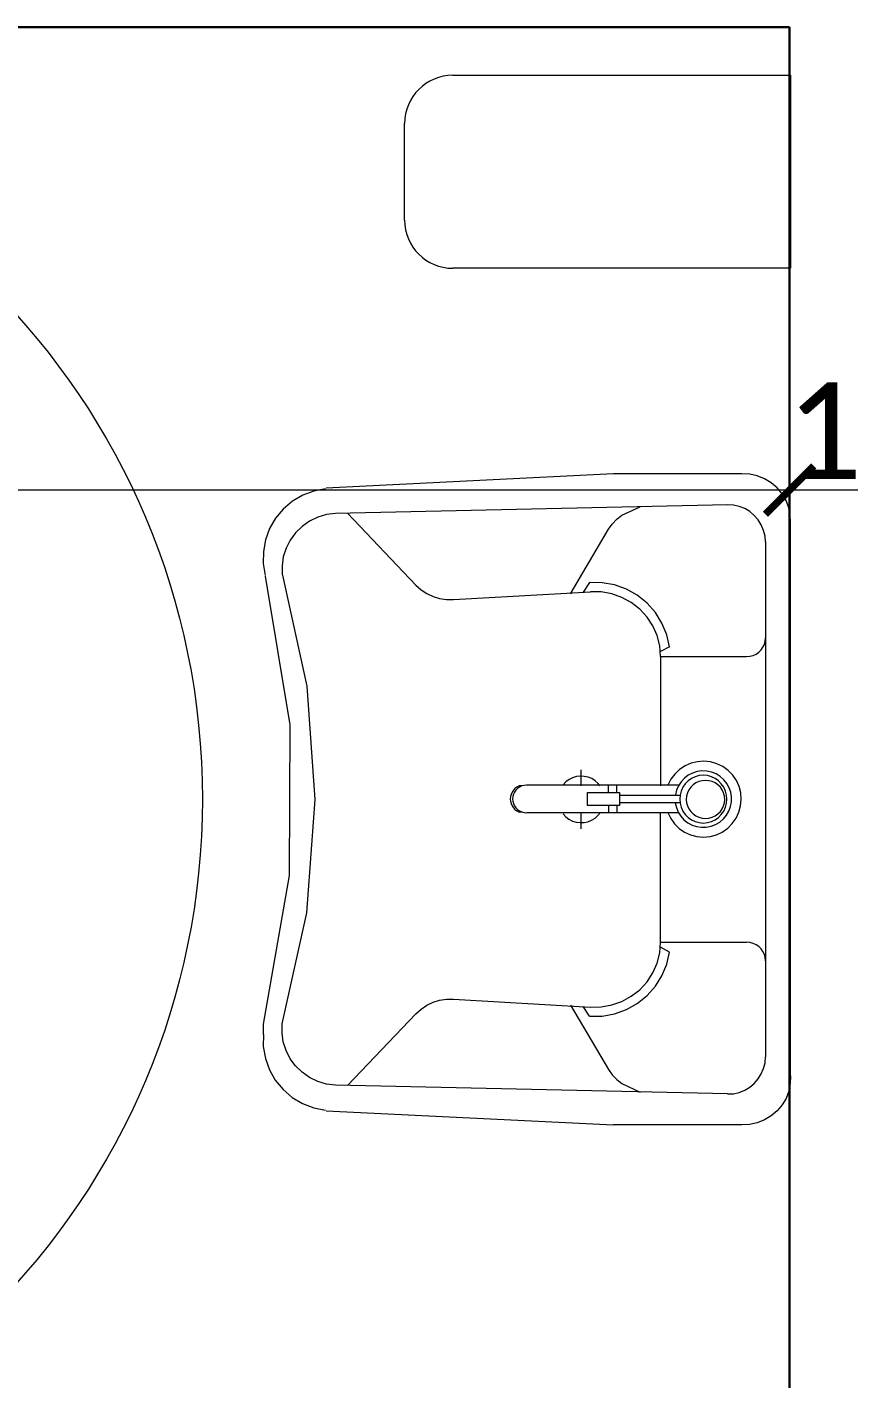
# Model space of a CAD drawing. Header units: centimetres. Extents: x -26724 to 60145, y -23645 to 6771.
# Drawn here: x -18664.2 to -18579, y 4400.4 to 4540.5 of the extents above; entities that cross this region are included whole.
import ezdxf

# ---------------------------------------------------------------- set-up
doc = ezdxf.new("R2010")
doc.units = ezdxf.units.CM
doc.linetypes.add('AUSGEZOGEN', pattern=[0])
doc.linetypes.add('PUNKT2_S9', pattern=[0.35, 0.15, -0.1, 0, -0.1])
for name, color, linetype, lineweight in [('4.KOTE', 88, 'Continuous', 15), ('Moebel', 252, 'PUNKT2_S9', 13), ('zid', 7, 'Continuous', 40)]:
    doc.layers.add(name, color=color, linetype=linetype, lineweight=lineweight)
doc.styles.get("Standard").update_dxf_attribs({"font": 'calibri.ttf'})
doc.dimstyles.new('ja 1 50', dxfattribs={"dimtxt": 10, "dimasz": 5, "dimexe": 5, "dimexo": 5, "dimgap": 1, "dimtad": 1, "dimdec": 0, "dimtxsty": 'Standard', "dimblk": 'ARCHTICK', "dimcen": 2.5, "dimclrd": 256, "dimclrt": 7, "dimadec": 0, "dimazin": 0, "dimtfac": 1, "dimtdec": 0, "dimtix": 1, "dimtmove": 1, "dimatfit": 3, "dimldrblk": 'ARCHTICK', "dimfxl": 10, "dimfxlon": 1, "dimlwd": 0, "dimlwe": 9, "dimarcsym": 0})

# ---------------------------------------------------------------- blocks, each defined once
blk = doc.blocks.new('_ArchTick')
at = {"color": 0, "linetype": 'ByBlock', "const_width": 0.15}
blk.add_lwpolyline([(-0.5, -0.5), (0.5, 0.5)], dxfattribs=at)
blk = doc.blocks.new('*D3066')
at = {"layer": '4.KOTE', "color": 0, "lineweight": 9, "transparency": 16777216}
for p, q in [((-19851.49, 4458.43), (-19866.49, 4458.43)), ((-19854.88, 4308.43), (-19866.49, 4308.43))]:
    blk.add_line(p, q, dxfattribs=at)
at = {"layer": '4.KOTE', "lineweight": 0, "transparency": 16777216}
blk.add_line((-19861.49, 4458.43), (-19861.49, 4308.43), dxfattribs=at)
at = {"layer": 'Defpoints', "color": 0, "lineweight": 50, "transparency": 16777216}
for p in [(0, 4458.43, 13.5), (-19861.49, 4308.43), (-19849.98, 4308.43, 13.5)]:
    blk.add_point(p, dxfattribs=at)
at = {"layer": '4.KOTE', "lineweight": 0, "transparency": 16777216, "xscale": 5, "yscale": 5, "zscale": 5}
for p, rotation in [((-19861.49, 4458.43), 90), ((-19861.49, 4308.43), 270)]:
    blk.add_blockref('_ArchTick', p, dxfattribs=dict(at, rotation=rotation))
at = {"layer": '4.KOTE', "color": 7, "transparency": 16777216, "insert": (-19867.61, 4383.43), "char_height": 10, "attachment_point": 5, "rotation": 90}
blk.add_mtext('150', dxfattribs=at)
blk = doc.blocks.new('*D3079')
at = {"layer": '4.KOTE', "color": 0, "lineweight": 9, "transparency": 16777216}
for p, q in [((-18585.17, 4502.02), (-18585.17, 4487.48)), ((-18570.07, 4484.74), (-18570.07, 4497.48))]:
    blk.add_line(p, q, dxfattribs=at)
at = {"layer": '4.KOTE', "lineweight": 0, "transparency": 16777216}
for p, q in [((-18585.17, 4492.48), (-18590.17, 4492.48)), ((-18570.07, 4492.48), (-18585.17, 4492.48)), ((-18570.07, 4492.48), (-18565.07, 4492.48))]:
    blk.add_line(p, q, dxfattribs=at)
at = {"layer": 'Defpoints', "color": 0, "lineweight": 50, "transparency": 16777216}
for p in [(-18585.17, 4540.46, 13.5), (-18585.17, 4492.48), (-18570.07, 4475.73, 13.5)]:
    blk.add_point(p, dxfattribs=at)
at = {"layer": '4.KOTE', "lineweight": 0, "transparency": 16777216, "xscale": 5, "yscale": 5, "zscale": 5}
blk.add_blockref('_ArchTick', (-18585.17, 4492.48), dxfattribs=at)
at = {"layer": '4.KOTE', "lineweight": 0, "transparency": 16777216, "xscale": 5, "yscale": 5, "zscale": 5, "rotation": 180}
blk.add_blockref('_ArchTick', (-18570.07, 4492.48), dxfattribs=at)
at = {"layer": '4.KOTE', "color": 7, "transparency": 16777216, "insert": (-18577.62, 4498.56), "char_height": 10, "attachment_point": 5}
blk.add_mtext('15', dxfattribs=at)
blk = doc.blocks.new('*D3080')
at = {"layer": '4.KOTE', "color": 0, "lineweight": 9, "transparency": 16777216}
for p, q in [((-18805.07, 4502.02), (-18805.07, 4487.48)), ((-18585.17, 4502.02), (-18585.17, 4487.48))]:
    blk.add_line(p, q, dxfattribs=at)
at = {"layer": '4.KOTE', "lineweight": 0, "transparency": 16777216}
blk.add_line((-18585.17, 4492.48), (-18805.07, 4492.48), dxfattribs=at)
at = {"layer": 'Defpoints', "color": 0, "lineweight": 50, "transparency": 16777216}
for p in [(-18805.07, 4540.46, 13.5), (-18585.17, 4540.46, 13.5), (-18805.07, 4492.48)]:
    blk.add_point(p, dxfattribs=at)
at = {"layer": '4.KOTE', "lineweight": 0, "transparency": 16777216, "xscale": 5, "yscale": 5, "zscale": 5, "rotation": 180}
blk.add_blockref('_ArchTick', (-18805.07, 4492.48), dxfattribs=at)
at = {"layer": '4.KOTE', "lineweight": 0, "transparency": 16777216, "xscale": 5, "yscale": 5, "zscale": 5}
blk.add_blockref('_ArchTick', (-18585.17, 4492.48), dxfattribs=at)
at = {"layer": '4.KOTE', "color": 7, "transparency": 16777216, "insert": (-18695.12, 4498.6), "char_height": 10, "attachment_point": 5}
blk.add_mtext('220', dxfattribs=at)

msp = doc.modelspace()

# ---------------------------------------------------------------- linework, layer by layer
at = {"layer": 'Moebel', "color": 252, "linetype": 'AUSGEZOGEN', "lineweight": 18, "transparency": 33554687}
for p, q in [((-18620.07, 4535.46, 13.5), (-18585.07, 4535.46, 13.5)), ((-18585.07, 4535.46, 13.5), (-18585.07, 4515.46, 13.5)), ((-18625.07, 4520.46, 13.5), (-18625.07, 4530.46, 13.5)), ((-18585.07, 4515.46, 13.5), (-18620.07, 4515.46, 13.5)), ((-18603.42, 4494.15, 13.5), (-18633.21, 4492.69, 13.5)), ((-18590.11, 4494.15, 13.5), (-18603.42, 4494.15, 13.5)), ((-18589.3, 4494.11, 13.5), (-18590.11, 4494.15, 13.5)), ((-18588.51, 4493.94, 13.5), (-18589.3, 4494.11, 13.5)), ((-18587.76, 4493.64, 13.5), (-18588.51, 4493.94, 13.5)), ((-18587.07, 4493.23, 13.5), (-18587.76, 4493.64, 13.5)), ((-18586.46, 4492.71, 13.5), (-18587.07, 4493.23, 13.5)), ((-18635.63, 4491.94, 13.5), (-18636.7, 4491.32, 13.5)), ((-18634.47, 4492.38, 13.5), (-18635.63, 4491.94, 13.5)), ((-18633.25, 4492.62, 13.5), (-18634.47, 4492.38, 13.5)), ((-18585.94, 4492.09, 13.5), (-18586.46, 4492.71, 13.5)), ((-18585.53, 4491.4, 13.5), (-18585.94, 4492.09, 13.5)), ((-18637.65, 4490.51, 13.5), (-18638.44, 4489.56, 13.5)), ((-18636.7, 4491.32, 13.5), (-18637.65, 4490.51, 13.5)), ((-18591.61, 4490.95, 13.5), (-18632.22, 4490.05, 13.5)), ((-18602.54, 4489.86, 13.5), (-18600.66, 4490.75, 13.5)), ((-18590.99, 4490.92, 13.5), (-18591.61, 4490.95, 13.5)), ((-18590.4, 4490.78, 13.5), (-18590.99, 4490.92, 13.5)), ((-18589.82, 4490.56, 13.5), (-18590.4, 4490.78, 13.5)), ((-18589.3, 4490.25, 13.5), (-18589.82, 4490.56, 13.5)), ((-18585.25, 4490.65, 13.5), (-18585.53, 4491.4, 13.5)), ((-18585.09, 4489.87, 13.5), (-18585.25, 4490.65, 13.5)), ((-18638.44, 4489.56, 13.5), (-18639.06, 4488.49, 13.5)), ((-18634.92, 4489.24, 13.5), (-18635.7, 4488.7, 13.5)), ((-18634.07, 4489.66, 13.5), (-18634.92, 4489.24, 13.5)), ((-18633.16, 4489.93, 13.5), (-18634.07, 4489.66, 13.5)), ((-18632.22, 4490.05, 13.5), (-18633.16, 4489.93, 13.5)), ((-18631, 4490.08, 13.5), (-18623.89, 4482.63, 13.5)), ((-18603.55, 4488.96, 13.5), (-18603.08, 4489.45, 13.5)), ((-18603.08, 4489.45, 13.5), (-18602.54, 4489.86, 13.5)), ((-18588.83, 4489.85, 13.5), (-18589.3, 4490.25, 13.5)), ((-18588.42, 4489.39, 13.5), (-18588.83, 4489.85, 13.5)), ((-18588.1, 4488.87, 13.5), (-18588.42, 4489.39, 13.5)), ((-18585.07, 4489.07, 13.5), (-18585.09, 4489.87, 13.5)), ((-18585.07, 4431.77, 13.5), (-18585.07, 4489.07, 13.5)), ((-18639.06, 4488.49, 13.5), (-18639.49, 4487.32, 13.5)), ((-18636.37, 4488.04, 13.5), (-18636.93, 4487.28, 13.5)), ((-18635.7, 4488.7, 13.5), (-18636.37, 4488.04, 13.5)), ((-18607.88, 4481.74, 13.5), (-18603.93, 4488.41, 13.5)), ((-18603.93, 4488.41, 13.5), (-18603.55, 4488.96, 13.5)), ((-18587.86, 4488.3, 13.5), (-18588.1, 4488.87, 13.5)), ((-18587.71, 4487.71, 13.5), (-18587.86, 4488.3, 13.5)), ((-18587.67, 4487.1, 13.5), (-18587.71, 4487.71, 13.5)), ((-18639.49, 4487.32, 13.5), (-18639.71, 4486.1, 13.5)), ((-18637.35, 4486.45, 13.5), (-18637.64, 4485.55, 13.5)), ((-18636.93, 4487.28, 13.5), (-18637.35, 4486.45, 13.5)), ((-18587.67, 4487.1, 13.5), (-18587.67, 4433.74, 13.5)), ((-18639.71, 4486.1, 13.5), (-18639.72, 4484.86, 13.5)), ((-18639.72, 4484.86, 13.5), (-18639.52, 4483.64, 13.5)), ((-18637.64, 4485.55, 13.5), (-18637.77, 4484.63, 13.5)), ((-18636.94, 4468.15, 13.5), (-18639.5, 4483.56, 13.5)), ((-18637.77, 4484.63, 13.5), (-18637.75, 4483.69, 13.5)), ((-18637.68, 4483.66, 13.5), (-18637.68, 4483.66, 13.5)), ((-18635.17, 4472.15, 13.5), (-18637.68, 4483.66, 13.5)), ((-18623.89, 4482.63, 13.5), (-18623.36, 4482.15, 13.5)), ((-18623.36, 4482.15, 13.5), (-18622.77, 4481.75, 13.5)), ((-18605.9, 4482.9, 13.5), (-18606.55, 4481.89, 13.5)), ((-18604.6, 4482.88, 13.5), (-18605.9, 4482.89, 13.5)), ((-18603.31, 4482.64, 13.5), (-18604.6, 4482.88, 13.5)), ((-18602.08, 4482.2, 13.5), (-18603.31, 4482.64, 13.5)), ((-18600.95, 4481.57, 13.5), (-18602.08, 4482.2, 13.5)), ((-18622.77, 4481.75, 13.5), (-18622.12, 4481.45, 13.5)), ((-18622.12, 4481.45, 13.5), (-18621.44, 4481.24, 13.5)), ((-18621.44, 4481.24, 13.5), (-18620.73, 4481.13, 13.5)), ((-18620.73, 4481.13, 13.5), (-18620.01, 4481.12, 13.5)), ((-18620.01, 4481.12, 13.5), (-18605.81, 4481.94, 13.5)), ((-18604.69, 4481.92, 13.5), (-18605.81, 4481.94, 13.5)), ((-18603.6, 4481.72, 13.5), (-18604.69, 4481.92, 13.5)), ((-18602.54, 4481.35, 13.5), (-18603.6, 4481.72, 13.5)), ((-18601.57, 4480.82, 13.5), (-18602.54, 4481.35, 13.5)), ((-18600.69, 4480.14, 13.5), (-18601.57, 4480.82, 13.5)), ((-18599.93, 4480.75, 13.5), (-18600.95, 4481.57, 13.5)), ((-18599.07, 4479.78, 13.5), (-18599.93, 4480.75, 13.5)), ((-18599.94, 4479.32, 13.5), (-18600.69, 4480.14, 13.5)), ((-18599.34, 4478.4, 13.5), (-18599.94, 4479.32, 13.5)), ((-18598.39, 4478.69, 13.5), (-18599.07, 4479.78, 13.5)), ((-18598.89, 4477.39, 13.5), (-18599.34, 4478.4, 13.5)), ((-18597.9, 4477.49, 13.5), (-18598.39, 4478.69, 13.5)), ((-18598.62, 4476.32, 13.5), (-18598.89, 4477.39, 13.5)), ((-18597.62, 4476.24, 13.5), (-18597.9, 4477.49, 13.5)), ((-18587.93, 4476.19, 13.5), (-18587.78, 4476.49, 13.5)), ((-18587.78, 4476.49, 13.5), (-18587.7, 4476.81, 13.5)), ((-18587.7, 4476.81, 13.5), (-18587.67, 4477.15, 13.5)), ((-18598.53, 4475.23, 13.5), (-18598.62, 4476.32, 13.5)), ((-18597.62, 4476.23, 13.5), (-18598.55, 4475.75, 13.5)), ((-18598.53, 4475.23, 13.5), (-18589.62, 4475.23, 13.5)), ((-18598.53, 4475.23, 13.5), (-18598.53, 4461.83, 13.5)), ((-18589.62, 4475.23, 13.5), (-18589.28, 4475.26, 13.5)), ((-18589.28, 4475.26, 13.5), (-18588.95, 4475.34, 13.5)), ((-18588.95, 4475.34, 13.5), (-18588.64, 4475.48, 13.5)), ((-18588.64, 4475.48, 13.5), (-18588.36, 4475.68, 13.5)), ((-18588.36, 4475.68, 13.5), (-18588.12, 4475.91, 13.5)), ((-18588.12, 4475.91, 13.5), (-18587.93, 4476.19, 13.5)), ((-18634.33, 4460.4, 13.5), (-18635.17, 4472.15, 13.5)), ((-18637.01, 4452.53, 13.5), (-18636.94, 4468.15, 13.5)), ((-18596, 4463.9, 13.5), (-18596.57, 4463.52, 13.5)), ((-18595.38, 4464.17, 13.5), (-18596, 4463.9, 13.5)), ((-18594.72, 4464.33, 13.5), (-18595.38, 4464.17, 13.5)), ((-18594.04, 4464.38, 13.5), (-18594.72, 4464.33, 13.5)), ((-18593.36, 4464.31, 13.5), (-18594.04, 4464.38, 13.5)), ((-18592.7, 4464.12, 13.5), (-18593.36, 4464.31, 13.5)), ((-18592.09, 4463.83, 13.5), (-18592.7, 4464.12, 13.5)), ((-18591.54, 4463.43, 13.5), (-18592.09, 4463.83, 13.5)), ((-18608.02, 4462.48, 13.5), (-18608.35, 4462.24, 13.5)), ((-18607.65, 4462.66, 13.5), (-18608.02, 4462.48, 13.5)), ((-18607.26, 4462.78, 13.5), (-18607.65, 4462.66, 13.5)), ((-18606.86, 4462.83, 13.5), (-18607.26, 4462.78, 13.5)), ((-18606.45, 4462.81, 13.5), (-18606.86, 4462.83, 13.5)), ((-18606.76, 4461.83, 13.5), (-18606.76, 4463.48, 13.5)), ((-18606.05, 4462.72, 13.5), (-18606.45, 4462.81, 13.5)), ((-18605.67, 4462.57, 13.5), (-18606.05, 4462.72, 13.5)), ((-18605.32, 4462.35, 13.5), (-18605.67, 4462.57, 13.5)), ((-18597.46, 4462.5, 13.5), (-18597.77, 4461.89, 13.5)), ((-18597.06, 4463.05, 13.5), (-18597.46, 4462.5, 13.5)), ((-18596.57, 4463.52, 13.5), (-18597.06, 4463.05, 13.5)), ((-18596.06, 4462.62, 13.5), (-18596.41, 4462.25, 13.5)), ((-18595.66, 4462.92, 13.5), (-18596.06, 4462.62, 13.5)), ((-18595.33, 4462.59, 13.5), (-18595.68, 4462.34, 13.5)), ((-18595.22, 4463.15, 13.5), (-18595.66, 4462.92, 13.5)), ((-18594.94, 4462.77, 13.5), (-18595.33, 4462.59, 13.5)), ((-18594.74, 4463.3, 13.5), (-18595.22, 4463.15, 13.5)), ((-18594.53, 4462.88, 13.5), (-18594.94, 4462.77, 13.5)), ((-18594.25, 4463.37, 13.5), (-18594.74, 4463.3, 13.5)), ((-18594.11, 4462.92, 13.5), (-18594.53, 4462.88, 13.5)), ((-18593.75, 4463.35, 13.5), (-18594.25, 4463.37, 13.5)), ((-18593.87, 4462.39, 13.5), (-18594.22, 4462.36, 13.5)), ((-18593.68, 4462.88, 13.5), (-18594.11, 4462.92, 13.5)), ((-18593.53, 4462.36, 13.5), (-18593.87, 4462.39, 13.5)), ((-18593.26, 4463.24, 13.5), (-18593.75, 4463.35, 13.5)), ((-18593.27, 4462.77, 13.5), (-18593.68, 4462.88, 13.5)), ((-18592.89, 4462.59, 13.5), (-18593.27, 4462.77, 13.5)), ((-18592.79, 4463.06, 13.5), (-18593.26, 4463.24, 13.5)), ((-18592.54, 4462.34, 13.5), (-18592.89, 4462.59, 13.5)), ((-18592.37, 4462.79, 13.5), (-18592.79, 4463.06, 13.5)), ((-18591.99, 4462.46, 13.5), (-18592.37, 4462.79, 13.5)), ((-18591.68, 4462.07, 13.5), (-18591.99, 4462.46, 13.5)), ((-18591.06, 4462.94, 13.5), (-18591.54, 4463.43, 13.5)), ((-18590.68, 4462.38, 13.5), (-18591.06, 4462.94, 13.5)), ((-18613.93, 4461.17, 13.5), (-18614.03, 4460.94, 13.5)), ((-18613.79, 4461.37, 13.5), (-18613.93, 4461.17, 13.5)), ((-18613.63, 4461.55, 13.5), (-18613.79, 4461.37, 13.5)), ((-18613.68, 4461.18, 13.5), (-18613.78, 4460.95, 13.5)), ((-18613.53, 4461.38, 13.5), (-18613.68, 4461.18, 13.5)), ((-18613.43, 4461.7, 13.5), (-18613.63, 4461.55, 13.5)), ((-18613.36, 4461.56, 13.5), (-18613.53, 4461.38, 13.5)), ((-18613.21, 4461.81, 13.5), (-18613.43, 4461.7, 13.5)), ((-18613.15, 4461.7, 13.5), (-18613.36, 4461.56, 13.5)), ((-18612.91, 4461.81, 13.5), (-18613.21, 4461.81, 13.5)), ((-18612.93, 4461.81, 13.5), (-18613.15, 4461.7, 13.5)), ((-18612.69, 4461.87, 13.5), (-18612.93, 4461.81, 13.5)), ((-18612.44, 4461.89, 13.5), (-18612.69, 4461.87, 13.5)), ((-18596.65, 4461.89, 13.5), (-18612.44, 4461.89, 13.5)), ((-18608.35, 4462.24, 13.5), (-18608.63, 4461.94, 13.5)), ((-18606.11, 4461.15, 13.5), (-18602.81, 4461.15, 13.5)), ((-18606.11, 4459.78, 13.5), (-18606.11, 4461.15, 13.5)), ((-18605.02, 4462.08, 13.5), (-18605.32, 4462.35, 13.5)), ((-18604.84, 4461.83, 13.5), (-18605.02, 4462.08, 13.5)), ((-18603.93, 4461.15, 13.5), (-18603.93, 4461.89, 13.5)), ((-18603.08, 4461.15, 13.5), (-18603.08, 4461.89, 13.5)), ((-18602.81, 4461.15, 13.5), (-18602.81, 4459.78, 13.5)), ((-18597.77, 4461.89, 13.5), (-18597.77, 4461.89, 13.5)), ((-18596.88, 4461.38, 13.5), (-18597, 4460.89, 13.5)), ((-18596.68, 4461.84, 13.5), (-18596.88, 4461.38, 13.5)), ((-18596.41, 4462.25, 13.5), (-18596.68, 4461.84, 13.5)), ((-18596.4, 4461.29, 13.5), (-18596.51, 4460.87, 13.5)), ((-18596.22, 4461.68, 13.5), (-18596.4, 4461.29, 13.5)), ((-18595.98, 4462.04, 13.5), (-18596.22, 4461.68, 13.5)), ((-18595.68, 4462.34, 13.5), (-18595.98, 4462.04, 13.5)), ((-18595.75, 4461.09, 13.5), (-18595.84, 4460.76, 13.5)), ((-18595.6, 4461.4, 13.5), (-18595.75, 4461.09, 13.5)), ((-18595.4, 4461.68, 13.5), (-18595.6, 4461.4, 13.5)), ((-18595.4, 4461.68, 13.5), (-18595.6, 4461.4, 13.5)), ((-18595.16, 4461.93, 13.5), (-18595.4, 4461.68, 13.5)), ((-18594.87, 4462.12, 13.5), (-18595.16, 4461.93, 13.5)), ((-18594.56, 4462.27, 13.5), (-18594.87, 4462.12, 13.5)), ((-18594.22, 4462.36, 13.5), (-18594.56, 4462.27, 13.5)), ((-18593.19, 4462.27, 13.5), (-18593.53, 4462.36, 13.5)), ((-18592.88, 4462.12, 13.5), (-18593.19, 4462.27, 13.5)), ((-18592.59, 4461.93, 13.5), (-18592.88, 4462.12, 13.5)), ((-18592.34, 4461.68, 13.5), (-18592.59, 4461.93, 13.5)), ((-18592.34, 4461.68, 13.5), (-18592.59, 4461.93, 13.5)), ((-18592.24, 4462.04, 13.5), (-18592.54, 4462.34, 13.5)), ((-18592.14, 4461.4, 13.5), (-18592.34, 4461.68, 13.5)), ((-18591.99, 4461.68, 13.5), (-18592.24, 4462.04, 13.5)), ((-18592, 4461.09, 13.5), (-18592.14, 4461.4, 13.5)), ((-18591.91, 4460.76, 13.5), (-18592, 4461.09, 13.5)), ((-18591.81, 4461.29, 13.5), (-18591.99, 4461.68, 13.5)), ((-18591.7, 4460.87, 13.5), (-18591.81, 4461.29, 13.5)), ((-18591.44, 4461.63, 13.5), (-18591.68, 4462.07, 13.5)), ((-18591.27, 4461.16, 13.5), (-18591.44, 4461.63, 13.5)), ((-18591.19, 4460.67, 13.5), (-18591.27, 4461.16, 13.5)), ((-18590.4, 4461.76, 13.5), (-18590.68, 4462.38, 13.5)), ((-18590.23, 4461.1, 13.5), (-18590.4, 4461.76, 13.5)), ((-18590.17, 4460.42, 13.5), (-18590.23, 4461.1, 13.5)), ((-18635.2, 4448.65, 13.5), (-18634.33, 4460.4, 13.5)), ((-18614.09, 4460.71, 13.5), (-18614.11, 4460.46, 13.5)), ((-18614.11, 4460.46, 13.5), (-18614.09, 4460.22, 13.5)), ((-18614.03, 4460.94, 13.5), (-18614.09, 4460.71, 13.5)), ((-18614.09, 4460.22, 13.5), (-18614.03, 4459.98, 13.5)), ((-18614.03, 4459.98, 13.5), (-18613.93, 4459.76, 13.5)), ((-18613.93, 4459.76, 13.5), (-18613.79, 4459.56, 13.5)), ((-18613.85, 4460.71, 13.5), (-18613.87, 4460.46, 13.5)), ((-18613.87, 4460.46, 13.5), (-18613.85, 4460.22, 13.5)), ((-18613.78, 4460.95, 13.5), (-18613.85, 4460.71, 13.5)), ((-18613.85, 4460.22, 13.5), (-18613.78, 4459.98, 13.5)), ((-18613.78, 4459.98, 13.5), (-18613.68, 4459.75, 13.5)), ((-18613.68, 4459.75, 13.5), (-18613.53, 4459.55, 13.5)), ((-18602.81, 4459.78, 13.5), (-18606.11, 4459.78, 13.5)), ((-18603.93, 4459.78, 13.5), (-18603.93, 4459, 13.5)), ((-18603.08, 4459.78, 13.5), (-18603.08, 4459, 13.5)), ((-18596.55, 4460.83, 13.5), (-18602.81, 4460.83, 13.5)), ((-18596.55, 4460.06, 13.5), (-18602.81, 4460.06, 13.5)), ((-18597.01, 4460.06, 13.5), (-18596.9, 4459.57, 13.5)), ((-18597, 4460.89, 13.5), (-18597, 4460.89, 13.5)), ((-18596.51, 4460.87, 13.5), (-18596.55, 4460.45, 13.5)), ((-18596.55, 4460.45, 13.5), (-18596.51, 4460.02, 13.5)), ((-18596.51, 4460.02, 13.5), (-18596.4, 4459.6, 13.5)), ((-18596.4, 4459.6, 13.5), (-18596.22, 4459.21, 13.5)), ((-18595.84, 4460.76, 13.5), (-18595.87, 4460.42, 13.5)), ((-18595.87, 4460.42, 13.5), (-18595.84, 4460.08, 13.5)), ((-18595.84, 4460.08, 13.5), (-18595.75, 4459.75, 13.5)), ((-18595.75, 4459.75, 13.5), (-18595.6, 4459.44, 13.5)), ((-18592.14, 4459.44, 13.5), (-18592, 4459.75, 13.5)), ((-18592, 4459.75, 13.5), (-18591.91, 4460.08, 13.5)), ((-18591.99, 4459.21, 13.5), (-18591.81, 4459.6, 13.5)), ((-18591.88, 4460.42, 13.5), (-18591.91, 4460.76, 13.5)), ((-18591.91, 4460.08, 13.5), (-18591.88, 4460.42, 13.5)), ((-18591.81, 4459.6, 13.5), (-18591.7, 4460.02, 13.5)), ((-18591.67, 4460.45, 13.5), (-18591.7, 4460.87, 13.5)), ((-18591.67, 4460.45, 13.5), (-18591.7, 4460.87, 13.5)), ((-18591.7, 4460.02, 13.5), (-18591.67, 4460.45, 13.5)), ((-18591.46, 4459.2, 13.5), (-18591.29, 4459.67, 13.5)), ((-18591.29, 4459.67, 13.5), (-18591.2, 4460.17, 13.5)), ((-18591.2, 4460.17, 13.5), (-18591.19, 4460.67, 13.5)), ((-18590.42, 4459.08, 13.5), (-18590.24, 4459.74, 13.5)), ((-18590.24, 4459.74, 13.5), (-18590.17, 4460.42, 13.5)), ((-18613.79, 4459.56, 13.5), (-18613.63, 4459.38, 13.5)), ((-18613.63, 4459.38, 13.5), (-18613.43, 4459.23, 13.5)), ((-18613.53, 4459.55, 13.5), (-18613.36, 4459.37, 13.5)), ((-18613.43, 4459.23, 13.5), (-18613.21, 4459.11, 13.5)), ((-18613.36, 4459.37, 13.5), (-18613.15, 4459.23, 13.5)), ((-18612.91, 4459.11, 13.5), (-18613.21, 4459.11, 13.5)), ((-18613.15, 4459.23, 13.5), (-18612.93, 4459.12, 13.5)), ((-18612.93, 4459.12, 13.5), (-18612.69, 4459.06, 13.5)), ((-18612.69, 4459.06, 13.5), (-18612.44, 4459.04, 13.5)), ((-18596.67, 4459.04, 13.5), (-18612.39, 4459.04, 13.5)), ((-18608.64, 4458.91, 13.5), (-18608.36, 4458.61, 13.5)), ((-18608.36, 4458.61, 13.5), (-18608.03, 4458.37, 13.5)), ((-18608.03, 4458.37, 13.5), (-18607.66, 4458.18, 13.5)), ((-18607.66, 4458.18, 13.5), (-18607.27, 4458.06, 13.5)), ((-18606.76, 4457.36, 13.5), (-18606.76, 4459.03, 13.5)), ((-18606.06, 4458.11, 13.5), (-18605.68, 4458.27, 13.5)), ((-18605.68, 4458.27, 13.5), (-18605.33, 4458.48, 13.5)), ((-18605.33, 4458.48, 13.5), (-18605.03, 4458.75, 13.5)), ((-18605.03, 4458.75, 13.5), (-18604.77, 4459.07, 13.5)), ((-18598.53, 4445.61, 13.5), (-18598.53, 4459.03, 13.5)), ((-18597.79, 4459.05, 13.5), (-18597.49, 4458.43, 13.5)), ((-18597.49, 4458.43, 13.5), (-18597.09, 4457.88, 13.5)), ((-18596.9, 4459.57, 13.5), (-18596.71, 4459.11, 13.5)), ((-18596.71, 4459.11, 13.5), (-18596.44, 4458.68, 13.5)), ((-18596.44, 4458.68, 13.5), (-18596.11, 4458.31, 13.5)), ((-18596.22, 4459.21, 13.5), (-18595.98, 4458.86, 13.5)), ((-18596.11, 4458.31, 13.5), (-18595.71, 4458, 13.5)), ((-18595.98, 4458.86, 13.5), (-18595.68, 4458.55, 13.5)), ((-18595.68, 4458.55, 13.5), (-18595.33, 4458.3, 13.5)), ((-18595.6, 4459.44, 13.5), (-18595.4, 4459.16, 13.5)), ((-18595.4, 4459.16, 13.5), (-18595.16, 4458.91, 13.5)), ((-18595.33, 4458.3, 13.5), (-18594.94, 4458.12, 13.5)), ((-18595.16, 4458.91, 13.5), (-18594.87, 4458.72, 13.5)), ((-18594.87, 4458.72, 13.5), (-18594.56, 4458.57, 13.5)), ((-18594.56, 4458.57, 13.5), (-18594.22, 4458.48, 13.5)), ((-18594.22, 4458.48, 13.5), (-18593.87, 4458.45, 13.5)), ((-18593.87, 4458.45, 13.5), (-18593.53, 4458.48, 13.5)), ((-18593.53, 4458.48, 13.5), (-18593.19, 4458.57, 13.5)), ((-18593.27, 4458.12, 13.5), (-18592.89, 4458.3, 13.5)), ((-18593.19, 4458.57, 13.5), (-18592.88, 4458.72, 13.5)), ((-18592.89, 4458.3, 13.5), (-18592.54, 4458.55, 13.5)), ((-18592.88, 4458.72, 13.5), (-18592.59, 4458.91, 13.5)), ((-18592.59, 4458.91, 13.5), (-18592.34, 4459.16, 13.5)), ((-18592.54, 4458.55, 13.5), (-18592.24, 4458.86, 13.5)), ((-18592.41, 4458.06, 13.5), (-18592.03, 4458.39, 13.5)), ((-18592.34, 4459.16, 13.5), (-18592.14, 4459.44, 13.5)), ((-18592.24, 4458.86, 13.5), (-18591.99, 4459.21, 13.5)), ((-18592.03, 4458.39, 13.5), (-18591.71, 4458.77, 13.5)), ((-18591.71, 4458.77, 13.5), (-18591.46, 4459.2, 13.5)), ((-18591.1, 4457.91, 13.5), (-18590.71, 4458.47, 13.5)), ((-18590.71, 4458.47, 13.5), (-18590.42, 4459.08, 13.5)), ((-18607.27, 4458.06, 13.5), (-18606.87, 4458.01, 13.5)), ((-18606.87, 4458.01, 13.5), (-18606.46, 4458.03, 13.5)), ((-18606.46, 4458.03, 13.5), (-18606.06, 4458.11, 13.5)), ((-18597.09, 4457.88, 13.5), (-18596.61, 4457.41, 13.5)), ((-18596.61, 4457.41, 13.5), (-18596.05, 4457.02, 13.5)), ((-18596.05, 4457.02, 13.5), (-18595.43, 4456.74, 13.5)), ((-18595.71, 4458, 13.5), (-18595.27, 4457.76, 13.5)), ((-18595.27, 4457.76, 13.5), (-18594.8, 4457.6, 13.5)), ((-18594.94, 4458.12, 13.5), (-18594.53, 4458.01, 13.5)), ((-18594.8, 4457.6, 13.5), (-18594.31, 4457.53, 13.5)), ((-18594.53, 4458.01, 13.5), (-18594.11, 4457.97, 13.5)), ((-18594.31, 4457.53, 13.5), (-18593.8, 4457.54, 13.5)), ((-18594.11, 4457.97, 13.5), (-18593.68, 4458.01, 13.5)), ((-18593.8, 4457.54, 13.5), (-18593.31, 4457.63, 13.5)), ((-18593.68, 4458.01, 13.5), (-18593.27, 4458.12, 13.5)), ((-18593.31, 4457.63, 13.5), (-18592.85, 4457.81, 13.5)), ((-18592.85, 4457.81, 13.5), (-18592.41, 4458.06, 13.5)), ((-18592.75, 4456.75, 13.5), (-18592.14, 4457.04, 13.5)), ((-18592.14, 4457.04, 13.5), (-18591.58, 4457.43, 13.5)), ((-18591.58, 4457.43, 13.5), (-18591.1, 4457.91, 13.5)), ((-18595.43, 4456.74, 13.5), (-18594.77, 4456.57, 13.5)), ((-18594.77, 4456.57, 13.5), (-18594.09, 4456.51, 13.5)), ((-18594.09, 4456.51, 13.5), (-18593.41, 4456.57, 13.5)), ((-18593.41, 4456.57, 13.5), (-18592.75, 4456.75, 13.5)), ((-18639.71, 4437.14, 13.5), (-18637.01, 4452.53, 13.5)), ((-18637.75, 4437.15, 13.5), (-18635.2, 4448.65, 13.5)), ((-18598.62, 4444.52, 13.5), (-18598.53, 4445.61, 13.5)), ((-18598.53, 4445.61, 13.5), (-18589.62, 4445.61, 13.5)), ((-18589.28, 4445.58, 13.5), (-18589.62, 4445.61, 13.5)), ((-18588.95, 4445.5, 13.5), (-18589.28, 4445.58, 13.5)), ((-18598.89, 4443.45, 13.5), (-18598.62, 4444.52, 13.5)), ((-18597.62, 4444.6, 13.5), (-18598.55, 4445.09, 13.5)), ((-18597.9, 4443.35, 13.5), (-18597.62, 4444.6, 13.5)), ((-18588.64, 4445.35, 13.5), (-18588.95, 4445.5, 13.5)), ((-18588.36, 4445.16, 13.5), (-18588.64, 4445.35, 13.5)), ((-18588.12, 4444.93, 13.5), (-18588.36, 4445.16, 13.5)), ((-18587.93, 4444.65, 13.5), (-18588.12, 4444.93, 13.5)), ((-18587.78, 4444.35, 13.5), (-18587.93, 4444.65, 13.5)), ((-18587.7, 4444.02, 13.5), (-18587.78, 4444.35, 13.5)), ((-18599.34, 4442.44, 13.5), (-18598.89, 4443.45, 13.5)), ((-18598.39, 4442.15, 13.5), (-18597.9, 4443.35, 13.5)), ((-18587.67, 4443.69, 13.5), (-18587.7, 4444.02, 13.5)), ((-18600.69, 4440.7, 13.5), (-18599.94, 4441.52, 13.5)), ((-18599.94, 4441.52, 13.5), (-18599.34, 4442.44, 13.5)), ((-18599.07, 4441.06, 13.5), (-18598.39, 4442.15, 13.5)), ((-18602.54, 4439.49, 13.5), (-18601.57, 4440.02, 13.5)), ((-18601.57, 4440.02, 13.5), (-18600.69, 4440.7, 13.5)), ((-18600.95, 4439.27, 13.5), (-18599.93, 4440.09, 13.5)), ((-18599.93, 4440.09, 13.5), (-18599.07, 4441.06, 13.5)), ((-18623.89, 4438.21, 13.5), (-18623.36, 4438.69, 13.5)), ((-18623.36, 4438.69, 13.5), (-18622.77, 4439.09, 13.5)), ((-18622.77, 4439.09, 13.5), (-18622.12, 4439.39, 13.5)), ((-18622.12, 4439.39, 13.5), (-18621.44, 4439.6, 13.5)), ((-18621.44, 4439.6, 13.5), (-18620.73, 4439.71, 13.5)), ((-18620.73, 4439.71, 13.5), (-18620.01, 4439.71, 13.5)), ((-18620.01, 4439.71, 13.5), (-18605.81, 4438.9, 13.5)), ((-18607.88, 4439.1, 13.5), (-18603.93, 4432.43, 13.5)), ((-18605.9, 4437.94, 13.5), (-18606.55, 4438.95, 13.5)), ((-18605.81, 4438.9, 13.5), (-18604.69, 4438.92, 13.5)), ((-18604.69, 4438.92, 13.5), (-18603.6, 4439.12, 13.5)), ((-18603.6, 4439.12, 13.5), (-18602.54, 4439.49, 13.5)), ((-18603.31, 4438.2, 13.5), (-18602.08, 4438.64, 13.5)), ((-18602.08, 4438.64, 13.5), (-18600.95, 4439.27, 13.5)), ((-18631, 4430.76, 13.5), (-18623.89, 4438.21, 13.5)), ((-18605.9, 4437.95, 13.5), (-18604.6, 4437.96, 13.5)), ((-18604.6, 4437.96, 13.5), (-18603.31, 4438.2, 13.5)), ((-18639.71, 4436.06, 13.5), (-18639.72, 4434.81, 13.5)), ((-18639.71, 4436.06, 13.5), (-18639.71, 4437.14, 13.5)), ((-18637.77, 4436.21, 13.5), (-18637.75, 4437.15, 13.5)), ((-18637.64, 4435.28, 13.5), (-18637.77, 4436.21, 13.5)), ((-18639.72, 4434.81, 13.5), (-18639.5, 4433.58, 13.5)), ((-18637.35, 4434.39, 13.5), (-18637.64, 4435.28, 13.5)), ((-18636.93, 4433.55, 13.5), (-18637.35, 4434.39, 13.5)), ((-18639.5, 4433.58, 13.5), (-18639.08, 4432.4, 13.5)), ((-18636.37, 4432.8, 13.5), (-18636.93, 4433.55, 13.5)), ((-18587.86, 4432.53, 13.5), (-18587.71, 4433.13, 13.5)), ((-18587.71, 4433.13, 13.5), (-18587.67, 4433.74, 13.5)), ((-18639.08, 4432.4, 13.5), (-18638.47, 4431.32, 13.5)), ((-18635.7, 4432.14, 13.5), (-18636.37, 4432.8, 13.5)), ((-18634.92, 4431.59, 13.5), (-18635.7, 4432.14, 13.5)), ((-18634.07, 4431.18, 13.5), (-18634.92, 4431.59, 13.5)), ((-18603.93, 4432.43, 13.5), (-18603.55, 4431.88, 13.5)), ((-18603.55, 4431.88, 13.5), (-18603.08, 4431.39, 13.5)), ((-18588.42, 4431.45, 13.5), (-18588.1, 4431.97, 13.5)), ((-18588.1, 4431.97, 13.5), (-18587.86, 4432.53, 13.5)), ((-18585.07, 4431.77, 13.5), (-18585.09, 4430.97, 13.5)), ((-18638.47, 4431.32, 13.5), (-18637.67, 4430.35, 13.5)), ((-18637.67, 4430.35, 13.5), (-18636.72, 4429.54, 13.5)), ((-18633.16, 4430.91, 13.5), (-18634.07, 4431.18, 13.5)), ((-18632.22, 4430.79, 13.5), (-18633.16, 4430.91, 13.5)), ((-18591.61, 4429.89, 13.5), (-18632.22, 4430.79, 13.5)), ((-18603.08, 4431.39, 13.5), (-18602.54, 4430.98, 13.5)), ((-18602.54, 4430.98, 13.5), (-18600.66, 4430.09, 13.5)), ((-18590.4, 4430.05, 13.5), (-18589.82, 4430.28, 13.5)), ((-18589.82, 4430.28, 13.5), (-18589.3, 4430.59, 13.5)), ((-18589.3, 4430.59, 13.5), (-18588.83, 4430.98, 13.5)), ((-18588.83, 4430.98, 13.5), (-18588.42, 4431.45, 13.5)), ((-18585.25, 4430.19, 13.5), (-18585.53, 4429.44, 13.5)), ((-18585.09, 4430.97, 13.5), (-18585.25, 4430.19, 13.5)), ((-18636.72, 4429.54, 13.5), (-18635.65, 4428.9, 13.5)), ((-18635.65, 4428.9, 13.5), (-18634.48, 4428.46, 13.5)), ((-18591.61, 4429.89, 13.5), (-18590.99, 4429.92, 13.5)), ((-18590.99, 4429.92, 13.5), (-18590.4, 4430.05, 13.5)), ((-18585.53, 4429.44, 13.5), (-18585.94, 4428.75, 13.5)), ((-18634.48, 4428.46, 13.5), (-18633.25, 4428.22, 13.5)), ((-18633.21, 4428.15, 13.5), (-18603.42, 4426.69, 13.5)), ((-18587.07, 4427.61, 13.5), (-18587.76, 4427.2, 13.5)), ((-18586.46, 4428.13, 13.5), (-18587.07, 4427.61, 13.5)), ((-18585.94, 4428.75, 13.5), (-18586.46, 4428.13, 13.5)), ((-18590.11, 4426.69, 13.5), (-18603.42, 4426.69, 13.5)), ((-18589.31, 4426.73, 13.5), (-18590.11, 4426.69, 13.5)), ((-18588.51, 4426.9, 13.5), (-18589.31, 4426.73, 13.5)), ((-18587.76, 4427.2, 13.5), (-18588.51, 4426.9, 13.5))]:
    msp.add_line(p, q, dxfattribs=at)
msp.add_circle((-18721.03, 4460.46, 13.5), 75, dxfattribs=at)
for centre, start, end in [((-18620.07, 4530.46, 13.5), 90, 180), ((-18620.07, 4520.46, 13.5), 180, 270)]:
    msp.add_arc(centre, 5, start, end, dxfattribs=at)
at = {"layer": 'zid', "lineweight": 30}
for p, q in [((-18585.17, 4540.46, 13.5), (-18680.07, 4540.46, 13.5)), ((-18585.17, 4315.44, 13.5), (-18585.17, 4540.46, 13.5))]:
    msp.add_line(p, q, dxfattribs=at)

# ---------------------------------------------------------------- dimensions: what is measured, and where the dimension line sits
at = {"layer": '4.KOTE'}
for base, p1, p2, picture, middle in [((-18805.07, 4492.48), (-18585.17, 4540.46, 13.5), (-18805.07, 4540.46, 13.5), '*D3080', (-18695.12, 4498.6)), ((-18585.17, 4492.48), (-18570.07, 4475.73, 13.5), (-18585.17, 4540.46, 13.5), '*D3079', (-18577.62, 4498.56))]:
    dim = msp.add_linear_dim(base=base, p1=p1, p2=p2, dimstyle='ja 1 50', dxfattribs=at)
    dim.commit()
    dim.dimension.update_dxf_attribs({"geometry": picture, "text_midpoint": middle})
dim = msp.add_linear_dim(base=(-19861.49, 4308.43), p1=(0, 4458.43, 13.5), p2=(-19849.98, 4308.43, 13.5), angle=90, dimstyle='ja 1 50', dxfattribs=at)
dim.commit()
dim.dimension.update_dxf_attribs({"geometry": '*D3066', "text_midpoint": (-19867.61, 4383.43)})

doc.saveas('drawing.dxf')
